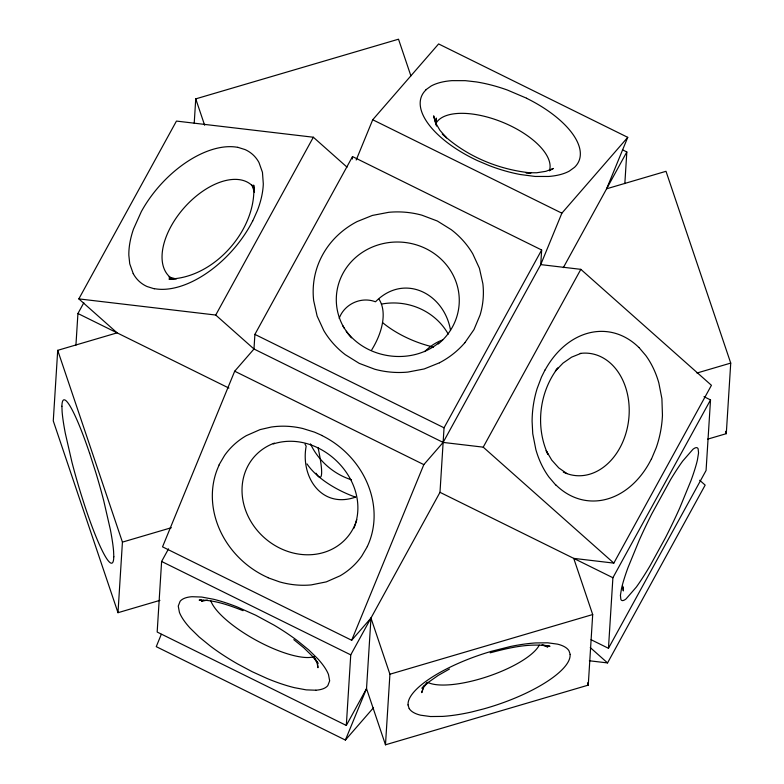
<?xml version="1.0" encoding="UTF-8"?>
<svg xmlns="http://www.w3.org/2000/svg" width="784" height="784" viewBox="0 0 784 784"><rect width="100%" height="100%" fill="white"/><g stroke="black" fill="none" stroke-linecap="round" stroke-linejoin="round"><path stroke-width="1.18" d="M347.038 167.159L313.335 137.229L176.449 121.079L78.841 298.89L117.1 332.857L57.712 350.33L53.273 420.91L117.992 612.696L159.916 600.358M75.93 345.146L77.93 313.512L83.81 302.8M117.992 612.696L122.431 542.116L57.712 350.33M168.54 548.839L161.612 561.462L157.172 632.041L346.312 725.455L366.53 688.626L370.969 618.057L351.673 640.263L162.533 546.85L234.69 371.214L253.987 349.007L254.898 334.386L352.516 156.584L541.656 249.998L540.735 264.61L443.127 442.421L423.83 464.628L351.673 640.263M194.216 123.215L195.745 98.872L398.517 39.2L410.894 75.881M352.359 159.015L352.516 156.584M346.312 725.455L350.752 654.875L439.991 492.323L444.048 427.799L541.656 249.998M356.191 160.014L372.723 119.756L438.609 43.933L627.749 137.347L561.873 213.17L540.735 264.61L580.826 269.343L711.431 385.297L613.823 563.108L573.731 558.375L592.694 614.548L588.255 685.128L385.483 744.8L389.922 674.22L370.969 618.057M624.838 183.603L626.828 151.959L622.457 149.803M591.058 639.705L608.462 648.299L612.902 577.73L710.52 399.918L703.983 396.694M710.52 399.918L706.07 470.488L608.462 648.299M707.658 439.148L726.288 433.67L730.727 363.09L666.008 171.304L606.62 188.787L627.749 137.347M435.865 123.901L436.316 118.08L435.581 122.333M353.956 528.142C372.743 481.16 320.538 428.74 273.244 443.95M423.703 686.098L421.772 692.625L423.321 687.823L427.329 682.472L421.939 688.274L428.946 681.913L438.227 675.406L449.457 669.017M161.298 634.354L156.251 646.653L345.391 740.067L373.517 707.707M345.391 740.067L366.53 688.626L385.483 744.8M651.445 459.081L656.169 447.84A87.318 66.542 -83.3 0 0 662.451 415.246L661.912 398.733L658.825 382.896A87.318 66.542 -83.3 0 0 645.8 355.515L638.901 347.42M252.722 221.029L257.397 210.533A87.318 49.931 -48.4 0 0 263.306 183.907L262.454 172.313L258.985 162.543A87.318 49.931 -48.4 0 0 245.049 149.577L237.787 147.304M339.178 318.353C344.441 303.957 361.228 296.283 375.487 301.791C404.142 272.793 444.254 293.363 450.535 330.329M218.991 464.941L224.606 455.386A87.2 76.881 41 0 1 246.333 435.649L260.072 429.612L271.264 427.045A86.495 76.264 41 0 1 302.81 428.515L314.502 432.141L322.048 435.483M367.373 546.517L361.757 556.081A87.318 76.989 41 0 1 340.021 575.848L326.281 581.885L311.238 584.903A87.318 76.989 41 0 1 279.633 581.904L268.05 577.769M545.086 369.842L541.499 377.016L537.158 388.501A86.495 65.925 -83.3 0 0 532.101 421.361L532.748 433.738L535.854 449.575A87.2 66.454 -83.3 0 0 548.849 476.927L555.738 485.022M78.841 298.89L215.727 315.041L313.335 137.229M563.333 267.638L626.828 151.959M215.727 315.041L253.987 349.007L443.127 442.421L483.218 447.154L580.826 269.343M589.372 660.775L607.551 662.921L705.159 485.11L699.691 480.259M464.873 342.696L473.977 329.584L480.092 314.982A87.22 82.271 3.6 0 0 482.875 283.73L479.436 268.314L472.781 253.84A87.269 82.32 3.6 0 0 451.31 229.712L437.345 221.019L421.831 215.159A87.279 82.32 3.6 0 0 388.697 212.317L372.38 215.433L357.073 221.598A86.73 81.801 3.6 0 0 334.366 238.679C325.262 248.342 318.608 260.317 315.413 273.214A86.73 81.801 3.6 0 0 313.678 300.654L317.128 316.079L323.782 330.554A87.279 82.32 3.6 0 0 345.254 354.662L359.209 363.355L374.723 369.225A87.269 82.32 3.6 0 0 407.876 372.077L424.193 368.95L439.481 362.786M425.928 89.719L431.18 85.985A87.2 39.435 22.3 0 1 451.996 80.644L465.353 80.664L476.309 81.918A86.495 39.112 22.3 0 1 507.424 90.052L526.593 98.216M438.707 342.912C409.63 366.598 361.463 358.357 342.716 325.595M549.398 170.745L553.386 168.462L545.919 171.314L536.648 172.774L525.917 172.754L530.993 172.921C498.389 169.609 466.362 156.32 442.264 133.907L446.498 137.837L439.912 130.262L435.59 122.853L433.64 115.865L436.482 126.057M203.536 600.299L201.547 601.269L207.397 600.103M580.797 353.447L571.585 357.171L562.99 363.129L555.366 371.057L557.816 367.99C539.323 392.147 535.247 426.476 547.849 454.21L546.154 450.633L551.76 460.12L558.737 467.872L566.861 473.546M122.431 542.116L171.343 527.72M696.956 373.027L730.727 363.09M389.922 674.22L592.694 614.548M490.862 651.445L510.502 646.496A86.779 26.891 -18.6 0 1 535.648 642.939L547.732 642.811L557.493 644.144A87.269 27.048 -18.6 0 1 568.968 650.769L570.223 654.434M490.176 652.837C509.531 647.662 529.915 642.772 549.996 646.281L541.95 644.889L547.702 647.045L545.919 645.751M355.681 497.085C321.587 509.149 300.37 476.878 306.162 446.194L305.005 444.126M315.864 690.214L306.23 689.871L294.529 687.695A87.22 26.489 28.8 0 1 266.962 678.425L252.183 671.702L237.483 663.862A87.22 26.489 28.8 0 1 210.435 646.163L199.175 637L190.081 628.082A87.269 26.499 28.8 0 1 179.409 612.314L178.252 606.071L180.104 601.308A87.279 26.499 28.8 0 1 192.06 596.712L201.684 597.045L213.385 599.221A86.73 26.333 28.8 0 1 237.317 607.002L255.741 615.224L274.057 625.142A86.73 26.333 28.8 0 1 297.489 640.753L308.749 649.926L317.834 658.834A87.279 26.499 28.8 0 1 328.506 674.603L329.662 680.845L327.82 685.608A87.269 26.499 28.8 0 1 315.864 690.204M201.508 600.103L199.146 600.103C214.414 599.848 229.026 605.209 243.05 610.677M154.379 288.826L147.118 286.552A87.2 49.862 -48.4 0 1 133.221 273.587M168.942 277.007L176.282 278.986L168.942 279.026C213.885 278.457 257.123 229.614 253.673 185.073L254.349 191.071M372.723 119.756L561.873 213.17M254.898 334.386L444.048 427.799M234.69 371.214L423.83 464.628M77.93 313.512L228.918 388.08M439.991 492.323L612.902 577.73M161.612 561.462L350.752 654.875M293.804 639.646L303.908 647.878L312.071 655.875L318.049 663.352L315.031 658.619M483.218 447.154L613.823 563.108M590.244 647.555L607.551 662.921M314.355 657.717L317.04 662.705L317.971 667.713L317.471 663.215M409.209 708.589L407.954 704.914M133.221 273.587L129.742 263.816L128.841 255.27A86.495 49.461 -48.4 0 1 133.496 229.065L141.336 211.602A85.074 48.647 -48.4 0 1 237.758 147.363M251.909 185.024L254.486 192.276M725.514 431.357L726.288 433.67M587.481 682.835L588.255 685.128M195.745 98.872L204.644 125.244M89.631 453.279L95.864 472.742A86.779 10.378 73.6 0 1 103.723 500.682L110.358 529.592A87.269 10.437 73.6 0 1 113.582 551.23L113.807 556.777M622.81 586.246L623.329 590.94L622.947 587.265M61.897 406.239L62.122 411.796A87.269 10.437 73.6 0 0 65.346 433.434L71.981 462.335A87.328 10.447 73.6 0 0 81.066 494.243L84.809 505.964A85.035 10.172 73.6 0 0 113.768 556.64M379.025 299.233A61.505 35.162 -48.4 0 1 371.743 349.84M381.416 304.094A61.505 58.006 3.6 0 1 448.252 334.131M430.73 346.381A61.505 27.812 22.3 0 1 382.533 322.567M424.742 351.614A61.505 46.873 -83.3 0 1 442.656 339.942M433.366 347.263A61.074 27.91 22.5 0 1 430.788 346.646M351.408 479.788A61.505 54.223 41 0 1 310.464 443.881M318.03 447.527A61.505 7.35 73.6 0 1 316.021 473.193M355.348 497.076A61.505 27.812 22.3 0 1 307.014 463.893M344.284 328.261A61.505 58.006 3.6 0 1 363.952 251.35A61.505 58.006 3.6 0 1 446.733 265.257A61.505 58.006 3.6 0 1 438.207 344.029M351.457 337.865A61.505 58.006 3.6 0 1 346.234 331.299M314.404 656.58A61.505 18.679 28.8 0 1 257.328 640.9A61.505 18.679 28.8 0 1 210.847 600.877M356.798 519.635A61.505 54.223 41 0 1 263.208 536.697A61.505 54.223 41 0 1 274.42 443.097M172.617 279.045A61.505 35.162 -48.4 0 1 184.26 207.652A61.505 35.162 -48.4 0 1 253.81 187.464M436.09 123.157A61.505 27.812 22.3 0 1 503.642 122.696A61.505 27.812 22.3 0 1 549.417 170.618M539.265 645.124A61.505 19.061 -18.6 0 1 487.266 676.67A61.505 19.061 -18.6 0 1 427.672 682.305M580.229 353.437A61.505 46.873 -83.3 0 1 628.415 421.861A61.505 46.873 -83.3 0 1 563.304 472.105M61.907 406.288A85.054 10.172 73.6 0 1 89.621 453.328M570.076 654.483A85.035 26.352 -18.6 0 1 483.356 708.991L471.537 712.009A87.328 27.058 -18.6 0 1 442.529 716.409L430.445 716.537L420.685 715.204A87.269 27.048 -18.6 0 1 409.219 708.589M408.101 704.855A85.035 26.352 -18.6 0 1 490.951 651.455M545.164 369.911A85.074 64.837 -83.3 0 1 638.872 347.479M651.357 459.012A85.035 64.807 -83.3 0 1 555.836 484.865M526.554 98.265A85.074 38.475 22.3 0 1 574.496 167.345L569.302 171.108A87.318 39.484 22.3 0 1 548.477 176.469L535.119 176.449L520.39 174.528A87.318 39.484 22.3 0 1 489.147 165.571L477.623 160.691A85.074 38.475 22.3 0 1 426.075 89.807M321.999 435.59A85.074 75.009 41 0 1 367.314 546.487M268.099 577.651A85.035 74.97 41 0 1 219.157 465.03M252.624 221.019A85.035 48.618 -48.4 0 1 154.477 288.659M464.873 342.696A87.22 82.271 3.6 0 1 439.471 362.776M620.428 595.272L620.85 599.368A87.269 11.74 -63.7 0 0 626.053 598.917L636.314 587.108A87.22 11.74 -63.7 0 0 650.142 565.646L665.351 537.942A87.22 11.74 -63.7 0 0 679.708 508.052L690.959 480.67A87.269 11.74 -63.7 0 0 697.437 459.855L698.554 452.936L698.132 448.85A87.279 11.74 -63.7 0 0 692.929 449.31L682.668 461.11A86.73 11.672 -63.7 0 0 670.692 479.455L651.729 513.99A86.73 11.672 -63.7 0 0 639.264 540.166L628.023 567.547A87.279 11.74 -63.7 0 0 621.545 588.363L620.428 595.272"/></g></svg>
